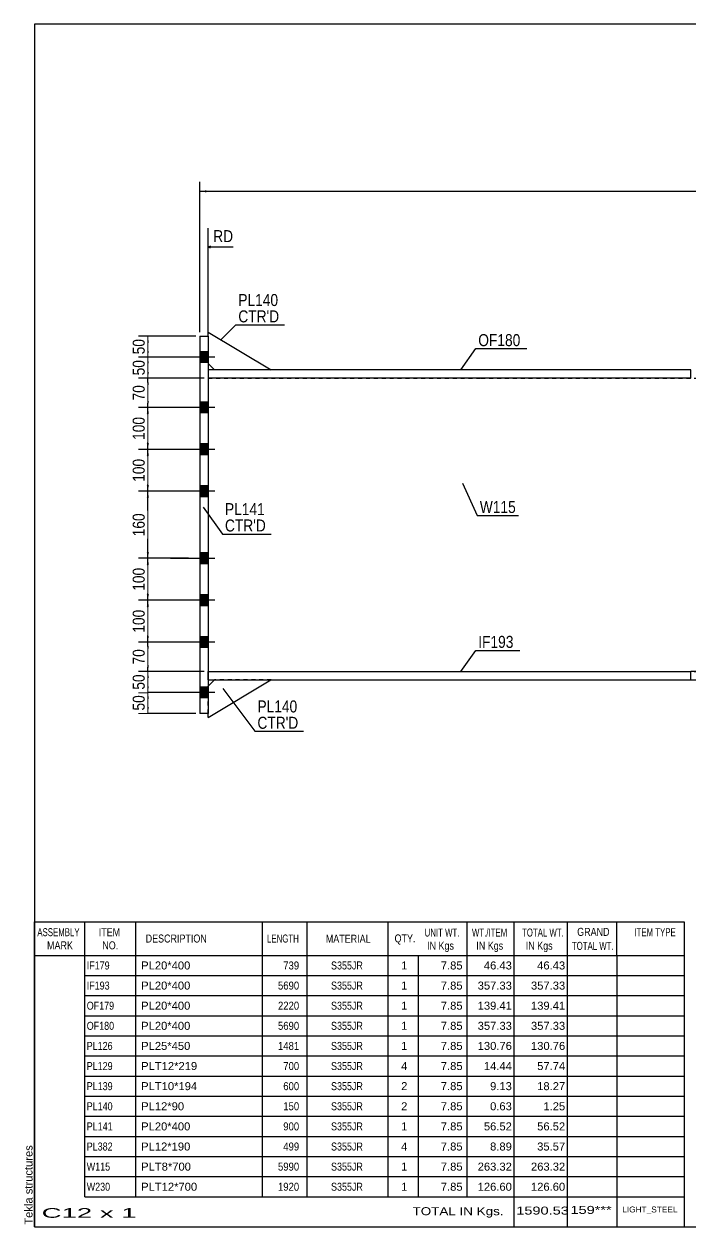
# Model space of a CAD drawing. Header units: millimetres. Extents: x -343 to 69, y -133 to 155.
# Drawn here: x -343.4 to -184.4, y -132.5 to 154.5 of the extents above; entities that cross this region are included whole.
import ezdxf

# ---------------------------------------------------------------- set-up
doc = ezdxf.new("R2010")
doc.units = ezdxf.units.MM
doc.linetypes.add('DXK_LINE_DOT1', pattern=[1.8814, 0.9407, -0.9407])
doc.styles.add('Arial', font='ARIAL.TTF', dxfattribs={"height": 0.2})
doc.styles.add('Arial Narrow', font='ARIALN.TTF', dxfattribs={"height": 0.2})

# ---------------------------------------------------------------- blocks, each defined once
blk = doc.blocks.new('Unknown-622253825-1209')
at = {"color": 5, "linetype": 'Continuous'}
for p, q in [((69.09, 154.51), (-340.91, 154.51)), ((-340.91, 154.51), (-340.91, -132.49)), ((69.09, -132.49), (69.09, 154.51)), ((-340.91, -132.49), (69.09, -132.49))]:
    blk.add_line(p, q, dxfattribs=at)
at = {"color": 174, "linetype": 'Continuous', "style": 'Arial'}
blk.add_text('Tekla structures', height=1.9102, rotation=90, dxfattribs=at).set_placement((-341.41, -131.99))
blk = doc.blocks.new('Bolt-622253825-1233 - 1230')
at = {"linetype": 'Continuous'}
for points in [[(-301.49, 76.32), (-301.49, 73.72), (-299.49, 73.72), (-299.49, 76.32)], [(-301.49, 76.32), (-301.49, 73.72), (-299.49, 73.72), (-299.49, 76.32)], [(-301.5, 64.32), (-301.5, 61.72), (-299.5, 61.72), (-299.5, 64.32)], [(-301.5, 64.32), (-301.5, 61.72), (-299.5, 61.72), (-299.5, 64.32)], [(-301.5, 54.32), (-301.5, 51.72), (-299.5, 51.72), (-299.5, 54.32)], [(-301.5, 54.32), (-301.5, 51.72), (-299.5, 51.72), (-299.5, 54.32)], [(-301.5, 44.32), (-301.5, 41.72), (-299.5, 41.72), (-299.5, 44.32)], [(-301.5, 44.32), (-301.5, 41.72), (-299.5, 41.72), (-299.5, 44.32)], [(-301.5, 28.32), (-301.5, 25.72), (-299.5, 25.72), (-299.5, 28.32)], [(-301.5, 28.32), (-301.5, 25.72), (-299.5, 25.72), (-299.5, 28.32)], [(-301.5, 18.32), (-301.5, 15.72), (-299.5, 15.72), (-299.5, 18.32)], [(-301.5, 18.32), (-301.5, 15.72), (-299.5, 15.72), (-299.5, 18.32)], [(-301.5, 8.32), (-301.5, 5.72), (-299.5, 5.72), (-299.5, 8.32)], [(-301.5, 8.32), (-301.5, 5.72), (-299.5, 5.72), (-299.5, 8.32)], [(-301.5, -3.68), (-301.5, -6.28), (-299.5, -6.28), (-299.5, -3.68)], [(-301.5, -3.68), (-301.5, -6.28), (-299.5, -6.28), (-299.5, -3.68)]]:
    blk.add_hatch(color=3, dxfattribs=at).paths.add_polyline_path(points)
at = {"color": 3, "linetype": 'Continuous'}
for p, q in [((-297.9, 75.02), (-308.49, 75.02)), ((-297.9, 75.02), (-308.49, 75.02)), ((-299.49, 76.32), (-301.49, 76.32)), ((-299.49, 76.32), (-301.49, 76.32)), ((-299.49, 73.72), (-301.49, 73.72)), ((-299.49, 73.72), (-301.49, 73.72)), ((-299.5, 64.32), (-301.5, 64.32)), ((-299.5, 64.32), (-301.5, 64.32)), ((-297.91, 63.02), (-308.5, 63.02)), ((-297.91, 63.02), (-308.5, 63.02)), ((-299.5, 61.72), (-301.5, 61.72)), ((-299.5, 61.72), (-301.5, 61.72)), ((-297.91, 53.02), (-308.5, 53.02)), ((-297.91, 53.02), (-308.5, 53.02)), ((-299.5, 54.32), (-301.5, 54.32)), ((-299.5, 54.32), (-301.5, 54.32)), ((-299.5, 51.72), (-301.5, 51.72)), ((-299.5, 51.72), (-301.5, 51.72)), ((-299.5, 44.32), (-301.5, 44.32)), ((-299.5, 44.32), (-301.5, 44.32)), ((-297.91, 43.02), (-308.5, 43.02)), ((-297.91, 43.02), (-308.5, 43.02)), ((-299.5, 41.72), (-301.5, 41.72)), ((-299.5, 41.72), (-301.5, 41.72)), ((-297.91, 27.02), (-308.5, 27.02)), ((-297.91, 27.02), (-308.5, 27.02)), ((-299.5, 28.32), (-301.5, 28.32)), ((-299.5, 28.32), (-301.5, 28.32)), ((-299.5, 25.72), (-301.5, 25.72)), ((-299.5, 25.72), (-301.5, 25.72)), ((-299.5, 18.32), (-301.5, 18.32)), ((-299.5, 18.32), (-301.5, 18.32)), ((-297.91, 17.02), (-308.5, 17.02)), ((-297.91, 17.02), (-308.5, 17.02)), ((-299.5, 15.72), (-301.5, 15.72)), ((-299.5, 15.72), (-301.5, 15.72)), ((-297.91, 7.02), (-308.5, 7.02)), ((-297.91, 7.02), (-308.5, 7.02)), ((-299.5, 8.32), (-301.5, 8.32)), ((-299.5, 8.32), (-301.5, 8.32)), ((-299.5, 5.72), (-301.5, 5.72)), ((-299.5, 5.72), (-301.5, 5.72)), ((-297.91, -4.98), (-308.5, -4.98)), ((-297.91, -4.98), (-308.5, -4.98)), ((-299.5, -3.68), (-301.5, -3.68)), ((-299.5, -3.68), (-301.5, -3.68)), ((-299.5, -6.28), (-301.5, -6.28)), ((-299.5, -6.28), (-301.5, -6.28))]:
    blk.add_line(p, q, dxfattribs=at)
blk = doc.blocks.new('Part-622253825-1252 - 1230')
at = {"color": 7, "linetype": 'DXK_LINE_DOT1'}
for p, q in [((-299.5, 70), (-299.5, 0)), ((-299.5, 70), (-234.49, 70)), ((-234.39, 70), (-154.39, 70)), ((-154.39, 70), (-154.39, 0)), ((-299.5, 0), (-234.49, 0)), ((-234.39, 0), (-154.39, 0))]:
    blk.add_line(p, q, dxfattribs=at)
blk = doc.blocks.new('Part-622253825-1305 - 1230')
at = {"color": 2, "linetype": 'Continuous'}
for p, q in [((-299.49, 80.02), (-299.49, 81.02)), ((-299.49, 81.02), (-284.49, 72.02)), ((-299.49, 73.52), (-297.99, 72.02)), ((-284.49, 72.02), (-297.99, 72.02))]:
    blk.add_line(p, q, dxfattribs=at)
at = {"color": 7, "linetype": 'DXK_LINE_DOT1'}
blk.add_line((-299.49, 80.02), (-299.49, 73.52), dxfattribs=at)
blk = doc.blocks.new('Part-622253825-1310 - 1230')
at = {"color": 2, "linetype": 'Continuous'}
for p, q in [((-299.5, -10.98), (-284.54, -2)), ((-299.5, -3.48), (-298.02, -2)), ((-299.5, -10.98), (-299.5, -9.98))]:
    blk.add_line(p, q, dxfattribs=at)
at = {"color": 7, "linetype": 'DXK_LINE_DOT1'}
for p, q in [((-298, -1.98), (-298.02, -2)), ((-284.5, -1.98), (-298, -1.98)), ((-284.54, -2), (-284.5, -1.98)), ((-299.5, -9.98), (-299.5, -3.48))]:
    blk.add_line(p, q, dxfattribs=at)
blk = doc.blocks.new('Part-622253825-1339 - 1230')
at = {"color": 2, "linetype": 'Continuous'}
for p, q in [((-301.49, 80.02), (-301.5, -9.98)), ((-301.49, 80.02), (-299.49, 80.02)), ((-299.49, 80.02), (-299.5, -9.98)), ((-299.5, -9.98), (-301.5, -9.98))]:
    blk.add_line(p, q, dxfattribs=at)
blk = doc.blocks.new('Part-622253825-1519 - 1230')
at = {"color": 2, "linetype": 'Continuous'}
for p, q in [((-110.47, 0), (-184.39, 0)), ((-184.39, -2), (-184.39, 0)), ((-184.39, -2), (-110.47, -2))]:
    blk.add_line(p, q, dxfattribs=at)
at = {"color": 7, "linetype": 'DXK_LINE_DOT1'}
blk.add_line((-110.47, -2), (-110.47, 0), dxfattribs=at)
blk = doc.blocks.new('Part-622253825-1541 - 1230')
at = {"color": 2, "linetype": 'Continuous'}
for p, q in [((-299.5, -2), (-299.5, 0)), ((-299.5, 0), (-234.49, 0)), ((-299.5, -2), (-234.49, -2)), ((-234.39, 0), (-184.39, 0)), ((-234.39, -2), (-184.39, -2)), ((-184.39, -2), (-184.39, 0))]:
    blk.add_line(p, q, dxfattribs=at)
blk = doc.blocks.new('Part-622253825-1607 - 1230')
at = {"color": 2, "linetype": 'Continuous'}
for p, q in [((-299.5, 72), (-299.5, 70)), ((-234.49, 72), (-299.5, 72)), ((-184.39, 72), (-234.39, 72)), ((-184.39, 70), (-184.39, 72)), ((-234.49, 70), (-299.5, 70)), ((-184.39, 70), (-234.39, 70))]:
    blk.add_line(p, q, dxfattribs=at)
blk = doc.blocks.new('StraightDimension-622253825-1710 - 1230')
at = {"linetype": 'Continuous'}
for points in [[(-314.16, 61.53), (-313.91, 63.03), (-313.66, 61.53)], [(-313.66, 54.53), (-313.91, 53.03), (-314.16, 54.53)]]:
    blk.add_hatch(color=7, dxfattribs=at).paths.add_polyline_path(points)
at = {"color": 7, "linetype": 'Continuous'}
for p, q in [((-304.21, 63.03), (-316.16, 63.03)), ((-313.91, 53.03), (-313.91, 63.03)), ((-304.21, 53.03), (-316.16, 53.03))]:
    blk.add_line(p, q, dxfattribs=at)
at = {"color": 0}
blk.add_wipeout([(-314.06, 61.37), (-318.26, 61.37), (-318.26, 54.68), (-314.06, 54.68)], dxfattribs=at)
at = {"color": 3, "style": 'Arial Narrow'}
blk.add_text('100', height=2.863, rotation=90.0002, dxfattribs=at).set_placement((-314.66, 55.28))
blk = doc.blocks.new('StraightDimension-622253825-1773 - 1230')
at = {"linetype": 'Continuous'}
for points in [[(-299.99, 114.35), (-301.49, 114.6), (-299.99, 114.85)], [(36.25, 114.85), (37.75, 114.6), (36.25, 114.35)]]:
    blk.add_hatch(color=7, dxfattribs=at).paths.add_polyline_path(points)
at = {"color": 7, "linetype": 'Continuous'}
for p, q in [((-301.49, 81.02), (-301.49, 116.85)), ((37.75, 73), (37.75, 116.85)), ((-301.49, 114.6), (37.75, 114.6))]:
    blk.add_line(p, q, dxfattribs=at)
at = {"color": 0}
blk.add_wipeout([(-127.61, 114.75), (-127.61, 118.95), (-136.13, 118.95), (-136.13, 114.75)], dxfattribs=at)
at = {"color": 3, "style": 'Arial Narrow'}
blk.add_text('7931', height=2.863, dxfattribs=at).set_placement((-135.53, 115.35))
blk = doc.blocks.new('StraightDimension-622253825-1755 - 1230')
at = {"linetype": 'Continuous'}
for points in [[(-314.16, 5.53), (-313.91, 7.03), (-313.66, 5.53)], [(-313.66, 1.5), (-313.91, 0), (-314.16, 1.5)]]:
    blk.add_hatch(color=7, dxfattribs=at).paths.add_polyline_path(points)
at = {"color": 7, "linetype": 'Continuous'}
for p, q in [((-304.21, 7.03), (-316.16, 7.03)), ((-313.91, 0), (-313.91, 7.03)), ((-300.5, 0), (-316.16, 0))]:
    blk.add_line(p, q, dxfattribs=at)
at = {"color": 0}
blk.add_wipeout([(-314.06, 5.94), (-318.26, 5.94), (-318.26, 1.09), (-314.06, 1.09)], dxfattribs=at)
at = {"color": 3, "style": 'Arial Narrow'}
blk.add_text('70', height=2.863, rotation=90.0002, dxfattribs=at).set_placement((-314.66, 1.69))
blk = doc.blocks.new('StraightDimension-622253825-1731 - 1230')
at = {"linetype": 'Continuous'}
for points in [[(-314.16, 25.53), (-313.91, 27.03), (-313.66, 25.53)], [(-313.66, 18.53), (-313.91, 17.03), (-314.16, 18.53)]]:
    blk.add_hatch(color=7, dxfattribs=at).paths.add_polyline_path(points)
at = {"color": 7, "linetype": 'Continuous'}
for p, q in [((-304.21, 27.03), (-316.16, 27.03)), ((-313.91, 17.03), (-313.91, 27.03)), ((-304.21, 17.03), (-316.16, 17.03))]:
    blk.add_line(p, q, dxfattribs=at)
at = {"color": 0}
blk.add_wipeout([(-314.06, 25.37), (-318.26, 25.37), (-318.26, 18.68), (-314.06, 18.68)], dxfattribs=at)
at = {"color": 3, "style": 'Arial Narrow'}
blk.add_text('100', height=2.863, rotation=90.0002, dxfattribs=at).set_placement((-314.66, 19.28))
blk = doc.blocks.new('StraightDimension-622253825-1724 - 1230')
at = {"linetype": 'Continuous'}
for points in [[(-314.16, 41.53), (-313.91, 43.03), (-313.66, 41.53)], [(-313.66, 28.53), (-313.91, 27.03), (-314.16, 28.53)]]:
    blk.add_hatch(color=7, dxfattribs=at).paths.add_polyline_path(points)
at = {"color": 7, "linetype": 'Continuous'}
for p, q in [((-304.21, 43.03), (-316.16, 43.03)), ((-313.91, 27.03), (-313.91, 43.03)), ((-304.21, 27.03), (-316.16, 27.03))]:
    blk.add_line(p, q, dxfattribs=at)
at = {"color": 0}
blk.add_wipeout([(-314.06, 38.37), (-318.26, 38.37), (-318.26, 31.68), (-314.06, 31.68)], dxfattribs=at)
at = {"color": 3, "style": 'Arial Narrow'}
blk.add_text('160', height=2.863, rotation=90.0002, dxfattribs=at).set_placement((-314.66, 32.28))
blk = doc.blocks.new('StraightDimension-622253825-1678 - 1230')
at = {"linetype": 'Continuous'}
for points in [[(-314.16, 78.52), (-313.91, 80.02), (-313.66, 78.52)], [(-313.66, 76.52), (-313.91, 75.02), (-314.16, 76.52)]]:
    blk.add_hatch(color=7, dxfattribs=at).paths.add_polyline_path(points)
at = {"color": 7, "linetype": 'Continuous'}
for p, q in [((-302.49, 80.02), (-316.16, 80.02)), ((-313.91, 75.02), (-313.91, 80.02)), ((-304.21, 75.02), (-316.16, 75.02))]:
    blk.add_line(p, q, dxfattribs=at)
at = {"color": 0}
blk.add_wipeout([(-314.06, 79.95), (-318.26, 79.95), (-318.26, 75.1), (-314.06, 75.1)], dxfattribs=at)
at = {"color": 3, "style": 'Arial Narrow'}
blk.add_text('50', height=2.863, rotation=90.0002, dxfattribs=at).set_placement((-314.66, 75.7))
blk = doc.blocks.new('StraightDimension-622253825-1690 - 1230')
at = {"linetype": 'Continuous'}
for points in [[(-314.16, 73.52), (-313.91, 75.02), (-313.66, 73.52)], [(-313.66, 71.5), (-313.91, 70), (-314.16, 71.5)]]:
    blk.add_hatch(color=7, dxfattribs=at).paths.add_polyline_path(points)
at = {"color": 7, "linetype": 'Continuous'}
for p, q in [((-304.21, 75.02), (-316.16, 75.02)), ((-313.91, 70), (-313.91, 75.02)), ((-300.5, 70), (-316.16, 70))]:
    blk.add_line(p, q, dxfattribs=at)
at = {"color": 0}
blk.add_wipeout([(-314.06, 74.94), (-318.26, 74.94), (-318.26, 70.08), (-314.06, 70.08)], dxfattribs=at)
at = {"color": 3, "style": 'Arial Narrow'}
blk.add_text('50', height=2.863, rotation=90.0002, dxfattribs=at).set_placement((-314.66, 70.68))
blk = doc.blocks.new('StraightDimension-622253825-1699 - 1230')
at = {"linetype": 'Continuous'}
for points in [[(-314.16, 68.5), (-313.91, 70), (-313.66, 68.5)], [(-313.66, 64.53), (-313.91, 63.03), (-314.16, 64.53)]]:
    blk.add_hatch(color=7, dxfattribs=at).paths.add_polyline_path(points)
at = {"color": 7, "linetype": 'Continuous'}
for p, q in [((-300.5, 70), (-316.16, 70)), ((-313.91, 63.03), (-313.91, 70)), ((-304.21, 63.03), (-316.16, 63.03))]:
    blk.add_line(p, q, dxfattribs=at)
at = {"color": 0}
blk.add_wipeout([(-314.06, 68.94), (-318.26, 68.94), (-318.26, 64.09), (-314.06, 64.09)], dxfattribs=at)
at = {"color": 3, "style": 'Arial Narrow'}
blk.add_text('70', height=2.863, rotation=90.0002, dxfattribs=at).set_placement((-314.66, 64.69))
blk = doc.blocks.new('StraightDimension-622253825-1717 - 1230')
at = {"linetype": 'Continuous'}
for points in [[(-314.16, 51.53), (-313.91, 53.03), (-313.66, 51.53)], [(-313.66, 44.53), (-313.91, 43.03), (-314.16, 44.53)]]:
    blk.add_hatch(color=7, dxfattribs=at).paths.add_polyline_path(points)
at = {"color": 7, "linetype": 'Continuous'}
for p, q in [((-304.21, 53.03), (-316.16, 53.03)), ((-313.91, 43.03), (-313.91, 53.03)), ((-304.21, 43.03), (-316.16, 43.03))]:
    blk.add_line(p, q, dxfattribs=at)
at = {"color": 0}
blk.add_wipeout([(-314.06, 51.37), (-318.26, 51.37), (-318.26, 44.68), (-314.06, 44.68)], dxfattribs=at)
at = {"color": 3, "style": 'Arial Narrow'}
blk.add_text('100', height=2.863, rotation=90.0002, dxfattribs=at).set_placement((-314.66, 45.28))
blk = doc.blocks.new('StraightDimension-622253825-1738 - 1230')
at = {"linetype": 'Continuous'}
for points in [[(-314.16, -6.48), (-313.91, -4.98), (-313.66, -6.48)], [(-313.66, -8.48), (-313.91, -9.98), (-314.16, -8.48)]]:
    blk.add_hatch(color=7, dxfattribs=at).paths.add_polyline_path(points)
at = {"color": 7, "linetype": 'Continuous'}
for p, q in [((-304.22, -4.98), (-316.16, -4.98)), ((-313.91, -9.98), (-313.91, -4.98)), ((-302.5, -9.98), (-316.16, -9.98))]:
    blk.add_line(p, q, dxfattribs=at)
at = {"color": 0}
blk.add_wipeout([(-314.06, -5.05), (-318.26, -5.05), (-318.26, -9.9), (-314.06, -9.9)], dxfattribs=at)
at = {"color": 3, "style": 'Arial Narrow'}
blk.add_text('50', height=2.863, rotation=90.0002, dxfattribs=at).set_placement((-314.66, -9.3))
blk = doc.blocks.new('StraightDimension-622253825-1748 - 1230')
at = {"linetype": 'Continuous'}
for points in [[(-314.16, 15.53), (-313.91, 17.03), (-313.66, 15.53)], [(-313.66, 8.53), (-313.91, 7.03), (-314.16, 8.53)]]:
    blk.add_hatch(color=7, dxfattribs=at).paths.add_polyline_path(points)
at = {"color": 7, "linetype": 'Continuous'}
for p, q in [((-304.21, 17.03), (-316.16, 17.03)), ((-313.91, 7.03), (-313.91, 17.03)), ((-304.21, 7.03), (-316.16, 7.03))]:
    blk.add_line(p, q, dxfattribs=at)
at = {"color": 0}
blk.add_wipeout([(-314.06, 15.37), (-318.26, 15.37), (-318.26, 8.68), (-314.06, 8.68)], dxfattribs=at)
at = {"color": 3, "style": 'Arial Narrow'}
blk.add_text('100', height=2.863, rotation=90.0002, dxfattribs=at).set_placement((-314.66, 9.28))
blk = doc.blocks.new('StraightDimension-622253825-1764 - 1230')
at = {"linetype": 'Continuous'}
for points in [[(-314.16, -1.5), (-313.91, 0), (-313.66, -1.5)], [(-313.66, -3.48), (-313.91, -4.98), (-314.16, -3.48)]]:
    blk.add_hatch(color=7, dxfattribs=at).paths.add_polyline_path(points)
at = {"color": 7, "linetype": 'Continuous'}
for p, q in [((-300.5, 0), (-316.16, 0)), ((-313.91, -4.98), (-313.91, 0)), ((-304.22, -4.98), (-316.16, -4.98))]:
    blk.add_line(p, q, dxfattribs=at)
at = {"color": 0}
blk.add_wipeout([(-314.06, -0.06), (-318.26, -0.06), (-318.26, -4.92), (-314.06, -4.92)], dxfattribs=at)
at = {"color": 3, "style": 'Arial Narrow'}
blk.add_text('50', height=2.863, rotation=90.0002, dxfattribs=at).set_placement((-314.66, -4.32))
blk = doc.blocks.new('StraightDimension-622253825-4590 - 1230')
at = {"linetype": 'Continuous'}
blk.add_hatch(color=7, dxfattribs=at).paths.add_polyline_path([(-111.97, 100.77), (-110.47, 100.52), (-111.97, 100.27)])
at = {"color": 7, "linetype": 'Continuous'}
for p, q in [((-110.47, 1), (-110.47, 105.02)), ((-120.53, 100.52), (-110.47, 100.52))]:
    blk.add_line(p, q, dxfattribs=at)
at = {"color": 0, "linetype": 'Continuous'}
blk.add_wipeout([(-292.96, 101.87), (-292.96, 106.07), (-298.91, 106.07), (-298.91, 101.87)], dxfattribs=at)
at = {"color": 7, "linetype": 'Continuous'}
for p, q in [((-299.49, 81.02), (-299.49, 105.77)), ((-298.99, 101.52), (-299.49, 101.27)), ((-298.99, 101.02), (-299.49, 101.27)), ((-293.56, 101.27), (-299.49, 101.27))]:
    blk.add_line(p, q, dxfattribs=at)
at = {"color": 3, "linetype": 'Continuous', "style": 'Arial Narrow'}
blk.add_text('RD', height=2.863, dxfattribs=at).set_placement((-298.31, 102.47))
at = {"color": 0}
blk.add_wipeout([(-111.24, 101.42), (-111.24, 105.62), (-119.76, 105.62), (-119.76, 101.42)], dxfattribs=at)
at = {"color": 3, "style": 'Arial Narrow'}
blk.add_text('6429', height=2.863, dxfattribs=at).set_placement((-119.16, 102.02))
blk = doc.blocks.new('CBS_BOM-622253825-7257')
at = {"color": 7, "linetype": 'Continuous'}
for p, q in [((-340.94, -67.72), (-340.94, -59.72)), ((-340.94, -59.72), (-186.02, -59.72)), ((-328.94, -67.72), (-328.94, -59.72)), ((-316.75, -67.72), (-316.75, -59.72)), ((-286.59, -67.72), (-286.59, -59.72)), ((-275.91, -67.72), (-275.91, -59.72)), ((-256.59, -67.72), (-256.59, -59.72)), ((-237.79, -67.72), (-237.79, -59.72)), ((-226.58, -67.72), (-226.58, -59.72)), ((-213.79, -67.72), (-213.79, -59.72)), ((-202.04, -67.72), (-202.04, -59.72)), ((-186.02, -59.73), (-186.02, -67.71)), ((-340.94, -67.72), (-186.02, -67.72)), ((-340.94, -72.52), (-340.94, -67.72)), ((-328.94, -72.52), (-328.94, -67.72)), ((-316.75, -72.52), (-316.75, -67.72)), ((-286.59, -72.52), (-286.59, -67.72)), ((-275.91, -72.52), (-275.91, -67.72)), ((-256.59, -72.52), (-256.59, -67.72)), ((-249.33, -72.52), (-249.33, -67.72)), ((-237.79, -72.52), (-237.79, -67.72)), ((-226.58, -72.52), (-226.58, -67.72)), ((-213.79, -72.52), (-213.79, -67.72)), ((-202.02, -72.52), (-202.02, -67.72)), ((-186.02, -67.72), (-186.02, -72.52)), ((-340.94, -77.32), (-340.94, -72.52)), ((-328.94, -72.52), (-186.02, -72.52)), ((-328.94, -77.32), (-328.94, -72.52)), ((-316.75, -77.32), (-316.75, -72.52)), ((-286.59, -77.32), (-286.59, -72.52)), ((-275.91, -77.32), (-275.91, -72.52)), ((-256.59, -77.32), (-256.59, -72.52)), ((-249.33, -77.32), (-249.33, -72.52)), ((-237.79, -77.32), (-237.79, -72.52)), ((-226.58, -77.32), (-226.58, -72.52)), ((-213.79, -77.32), (-213.79, -72.52)), ((-202.02, -77.32), (-202.02, -72.52)), ((-186.02, -72.52), (-186.02, -77.32)), ((-340.94, -82.12), (-340.94, -77.32)), ((-328.94, -77.32), (-186.02, -77.32)), ((-328.94, -82.12), (-328.94, -77.32)), ((-316.75, -82.12), (-316.75, -77.32)), ((-286.59, -82.12), (-286.59, -77.32)), ((-275.91, -82.12), (-275.91, -77.32)), ((-256.59, -82.12), (-256.59, -77.32)), ((-249.33, -82.12), (-249.33, -77.32)), ((-237.79, -82.12), (-237.79, -77.32)), ((-226.58, -82.12), (-226.58, -77.32)), ((-213.79, -82.12), (-213.79, -77.32)), ((-202.02, -82.12), (-202.02, -77.32)), ((-186.02, -77.32), (-186.02, -82.12)), ((-340.94, -86.92), (-340.94, -82.12)), ((-328.94, -82.12), (-186.02, -82.12)), ((-328.94, -86.92), (-328.94, -82.12)), ((-316.75, -86.92), (-316.75, -82.12)), ((-286.59, -86.92), (-286.59, -82.12)), ((-275.91, -86.92), (-275.91, -82.12)), ((-256.59, -86.92), (-256.59, -82.12)), ((-249.33, -86.92), (-249.33, -82.12)), ((-237.79, -86.92), (-237.79, -82.12)), ((-226.58, -86.92), (-226.58, -82.12)), ((-213.79, -86.92), (-213.79, -82.12)), ((-202.02, -86.92), (-202.02, -82.12)), ((-186.02, -82.12), (-186.02, -86.92)), ((-340.94, -91.72), (-340.94, -86.92)), ((-328.94, -86.92), (-186.02, -86.92)), ((-328.94, -91.72), (-328.94, -86.92)), ((-316.75, -91.72), (-316.75, -86.92)), ((-286.59, -91.72), (-286.59, -86.92)), ((-275.91, -91.72), (-275.91, -86.92)), ((-256.59, -91.72), (-256.59, -86.92)), ((-249.33, -91.72), (-249.33, -86.92)), ((-237.79, -91.72), (-237.79, -86.92)), ((-226.58, -91.72), (-226.58, -86.92)), ((-213.79, -91.72), (-213.79, -86.92)), ((-202.02, -91.72), (-202.02, -86.92)), ((-186.02, -86.92), (-186.02, -91.72)), ((-340.94, -96.52), (-340.94, -91.72)), ((-328.94, -91.72), (-186.02, -91.72)), ((-328.94, -96.52), (-328.94, -91.72)), ((-316.75, -96.52), (-316.75, -91.72)), ((-286.59, -96.52), (-286.59, -91.72)), ((-275.91, -96.52), (-275.91, -91.72)), ((-256.59, -96.52), (-256.59, -91.72)), ((-249.33, -96.52), (-249.33, -91.72)), ((-237.79, -96.52), (-237.79, -91.72)), ((-226.58, -96.52), (-226.58, -91.72)), ((-213.79, -96.52), (-213.79, -91.72)), ((-202.02, -96.52), (-202.02, -91.72)), ((-186.02, -91.72), (-186.02, -96.52)), ((-340.94, -101.32), (-340.94, -96.52)), ((-328.94, -96.52), (-186.02, -96.52)), ((-328.94, -101.32), (-328.94, -96.52)), ((-316.75, -101.32), (-316.75, -96.52)), ((-286.59, -101.32), (-286.59, -96.52)), ((-275.91, -101.32), (-275.91, -96.52)), ((-256.59, -101.32), (-256.59, -96.52)), ((-249.33, -101.32), (-249.33, -96.52)), ((-237.79, -101.32), (-237.79, -96.52)), ((-226.58, -101.32), (-226.58, -96.52)), ((-213.79, -101.32), (-213.79, -96.52)), ((-202.02, -101.32), (-202.02, -96.52)), ((-186.02, -96.52), (-186.02, -101.32)), ((-340.94, -106.12), (-340.94, -101.32)), ((-328.94, -101.32), (-186.02, -101.32)), ((-328.94, -106.12), (-328.94, -101.32)), ((-316.75, -106.12), (-316.75, -101.32)), ((-286.59, -106.12), (-286.59, -101.32)), ((-275.91, -106.12), (-275.91, -101.32)), ((-256.59, -106.12), (-256.59, -101.32)), ((-249.33, -106.12), (-249.33, -101.32)), ((-237.79, -106.12), (-237.79, -101.32)), ((-226.58, -106.12), (-226.58, -101.32)), ((-213.79, -106.12), (-213.79, -101.32)), ((-202.02, -106.12), (-202.02, -101.32)), ((-186.02, -101.32), (-186.02, -106.12)), ((-340.94, -110.92), (-340.94, -106.12)), ((-328.94, -106.12), (-186.02, -106.12)), ((-328.94, -110.92), (-328.94, -106.12)), ((-316.75, -110.92), (-316.75, -106.12)), ((-286.59, -110.92), (-286.59, -106.12)), ((-275.91, -110.92), (-275.91, -106.12)), ((-256.59, -110.92), (-256.59, -106.12)), ((-249.33, -110.92), (-249.33, -106.12)), ((-237.79, -110.92), (-237.79, -106.12)), ((-226.58, -110.92), (-226.58, -106.12)), ((-213.79, -110.92), (-213.79, -106.12)), ((-202.02, -110.92), (-202.02, -106.12)), ((-186.02, -106.12), (-186.02, -110.92)), ((-340.94, -115.72), (-340.94, -110.92)), ((-328.94, -110.92), (-186.02, -110.92)), ((-328.94, -115.72), (-328.94, -110.92)), ((-316.75, -115.72), (-316.75, -110.92)), ((-286.59, -115.72), (-286.59, -110.92)), ((-275.91, -115.72), (-275.91, -110.92)), ((-256.59, -115.72), (-256.59, -110.92)), ((-249.33, -115.72), (-249.33, -110.92)), ((-237.79, -115.72), (-237.79, -110.92)), ((-226.58, -115.72), (-226.58, -110.92)), ((-213.79, -115.72), (-213.79, -110.92)), ((-202.02, -115.72), (-202.02, -110.92)), ((-186.02, -110.92), (-186.02, -115.72)), ((-340.94, -120.52), (-340.94, -115.72)), ((-328.94, -115.72), (-186.02, -115.72)), ((-328.94, -120.52), (-328.94, -115.72)), ((-316.75, -120.52), (-316.75, -115.72)), ((-286.59, -120.52), (-286.59, -115.72)), ((-275.91, -120.52), (-275.91, -115.72)), ((-256.59, -120.52), (-256.59, -115.72)), ((-249.33, -120.52), (-249.33, -115.72)), ((-237.79, -120.52), (-237.79, -115.72)), ((-226.58, -120.52), (-226.58, -115.72)), ((-213.79, -120.52), (-213.79, -115.72)), ((-202.02, -120.52), (-202.02, -115.72)), ((-186.02, -115.72), (-186.02, -120.52)), ((-340.94, -125.32), (-340.94, -120.52)), ((-328.94, -120.52), (-186.02, -120.52)), ((-328.94, -125.32), (-328.94, -120.52)), ((-316.75, -125.32), (-316.75, -120.52)), ((-286.59, -125.32), (-286.59, -120.52)), ((-275.91, -125.32), (-275.91, -120.52)), ((-256.59, -125.32), (-256.59, -120.52)), ((-249.33, -125.32), (-249.33, -120.52)), ((-237.79, -125.32), (-237.79, -120.52)), ((-226.58, -125.32), (-226.58, -120.52)), ((-213.79, -125.32), (-213.79, -120.52)), ((-202.02, -125.32), (-202.02, -120.52)), ((-186.02, -120.52), (-186.02, -125.32)), ((-340.94, -132.52), (-340.94, -125.34)), ((-328.94, -125.32), (-186.02, -125.32)), ((-226.58, -132.52), (-226.58, -125.34)), ((-213.79, -132.52), (-213.79, -125.34)), ((-201.99, -132.52), (-201.99, -125.34)), ((-186.02, -125.32), (-186.02, -132.52)), ((-340.94, -132.52), (-186.02, -132.52))]:
    blk.add_line(p, q, dxfattribs=at)
at = {"color": 3, "linetype": 'Continuous', "style": 'Arial'}
for s, height, width, p in [('ASSEMBLY', 1.91, 0.7, (-340.26, -63.14)), ('ITEM', 1.91, 0.8, (-325.61, -63.14)), ('DESCRIPTION', 1.9102, 0.8, (-314.43, -64.65)), ('LENGTH', 1.91, 0.7, (-285.48, -64.65)), ('MATERIAL', 1.91, 0.8, (-271.46, -64.7)), ('QTY.', 1.91, 0.8, (-255.07, -64.62)), ('UNIT WT.', 1.91, 0.7, (-247.9, -63.22)), ('WT./ITEM', 1.91, 0.7, (-236.61, -63.22)), ('TOTAL WT.', 1.91, 0.7, (-224.67, -63.22)), ('GRAND', 1.91, 0.8, (-211.52, -63.06)), ('ITEM TYPE', 1.91, 0.7, (-197.88, -63.14)), ('MARK', 1.91, 0.8, (-337.94, -66.28)), ('NO.', 1.91, 0.8, (-324.76, -66.28)), ('IN Kgs', 1.91, 0.8, (-247.32, -66.36)), ('IN Kgs', 1.91, 0.8, (-235.57, -66.36)), ('IN Kgs', 1.91, 0.8, (-223.78, -66.36)), ('TOTAL WT.', 1.91, 0.7, (-212.78, -66.4))]:
    blk.add_text(s, height=height, dxfattribs=dict(at, width=width)).set_placement(p)
at = {"color": 7, "linetype": 'Continuous', "style": 'Arial'}
for s, width, p in [('IF179', 0.8, (-328.48, -71.08)), ('739', 0.85, (-281.61, -71.08)), ('S355JR', 0.8, (-270.22, -71.08)), ('IF193', 0.8, (-328.48, -75.88)), ('5690', 0.85, (-282.87, -75.88)), ('S355JR', 0.8, (-270.22, -75.88)), ('OF179', 0.8, (-328.48, -80.68)), ('2220', 0.85, (-282.87, -80.68)), ('S355JR', 0.8, (-270.22, -80.68)), ('OF180', 0.8, (-328.48, -85.48)), ('5690', 0.85, (-282.87, -85.48)), ('S355JR', 0.8, (-270.22, -85.48)), ('PL126', 0.8, (-328.48, -90.28)), ('1481', 0.85, (-282.87, -90.28)), ('S355JR', 0.8, (-270.22, -90.28)), ('PL129', 0.8, (-328.48, -95.08)), ('700', 0.85, (-281.61, -95.08)), ('S355JR', 0.8, (-270.22, -95.08)), ('PL139', 0.8, (-328.48, -99.88)), ('600', 0.85, (-281.61, -99.88)), ('S355JR', 0.8, (-270.22, -99.88)), ('PL140', 0.8, (-328.48, -104.68)), ('150', 0.85, (-281.61, -104.68)), ('S355JR', 0.8, (-270.22, -104.68)), ('PL141', 0.8, (-328.48, -109.48)), ('900', 0.85, (-281.61, -109.48)), ('S355JR', 0.8, (-270.22, -109.48)), ('PL382', 0.8, (-328.48, -114.28)), ('499', 0.85, (-281.61, -114.28)), ('S355JR', 0.8, (-270.22, -114.28)), ('W115', 0.8, (-328.48, -119.08)), ('5990', 0.85, (-282.87, -119.08)), ('S355JR', 0.8, (-270.22, -119.08)), ('W230', 0.8, (-328.48, -123.88)), ('1920', 0.85, (-282.87, -123.88)), ('S355JR', 0.8, (-270.22, -123.88))]:
    blk.add_text(s, height=1.91, dxfattribs=dict(at, width=width)).set_placement(p)
for s, p in [('PL20*400', (-315.5, -71.08)), ('1', (-253.5, -71.08)), ('7.85', (-244.04, -71.08)), ('46.43', (-233.77, -71.08)), ('46.43', (-221.06, -71.08)), ('PL20*400', (-315.5, -75.88)), ('1', (-253.5, -75.88)), ('7.85', (-244.04, -75.88)), ('357.33', (-235.25, -75.88)), ('357.33', (-222.54, -75.88)), ('PL20*400', (-315.5, -80.68)), ('1', (-253.5, -80.68)), ('7.85', (-244.04, -80.68)), ('139.41', (-235.25, -80.68)), ('139.41', (-222.54, -80.68)), ('PL20*400', (-315.5, -85.48)), ('1', (-253.5, -85.48)), ('7.85', (-244.04, -85.48)), ('357.33', (-235.25, -85.48)), ('357.33', (-222.54, -85.48)), ('PL25*450', (-315.5, -90.28)), ('1', (-253.5, -90.28)), ('7.85', (-244.04, -90.28)), ('130.76', (-235.25, -90.28)), ('130.76', (-222.54, -90.28)), ('PLT12*219', (-315.5, -95.08)), ('4', (-253.5, -95.08)), ('7.85', (-244.04, -95.08)), ('14.44', (-233.77, -95.08)), ('57.74', (-221.06, -95.08)), ('PLT10*194', (-315.5, -99.88)), ('2', (-253.5, -99.88)), ('7.85', (-244.04, -99.88)), ('9.13', (-232.29, -99.88)), ('18.27', (-221.06, -99.88)), ('PL12*90', (-315.5, -104.68)), ('2', (-253.5, -104.68)), ('7.85', (-244.04, -104.68)), ('0.63', (-232.29, -104.68)), ('1.25', (-219.58, -104.68)), ('PL20*400', (-315.5, -109.48)), ('1', (-253.5, -109.48)), ('7.85', (-244.04, -109.48)), ('56.52', (-233.77, -109.48)), ('56.52', (-221.06, -109.48)), ('PL12*190', (-315.5, -114.28)), ('4', (-253.5, -114.28)), ('7.85', (-244.04, -114.28)), ('8.89', (-232.29, -114.28)), ('35.57', (-221.06, -114.28)), ('PLT8*700', (-315.5, -119.08)), ('1', (-253.5, -119.08)), ('7.85', (-244.04, -119.08)), ('263.32', (-235.25, -119.08)), ('263.32', (-222.54, -119.08)), ('PLT12*700', (-315.5, -123.88)), ('1', (-253.5, -123.88)), ('7.85', (-244.04, -123.88)), ('126.60', (-235.25, -123.88)), ('126.60', (-222.54, -123.88))]:
    blk.add_text(s, height=1.91, dxfattribs=at).set_placement(p)
at = {"color": 6, "linetype": 'Continuous', "style": 'Arial'}
for s, height, width, p in [('C12 x 1', 2.292, 2.05, (-339.22, -130.33)), ('TOTAL IN Kgs.', 1.9102, 1.2, (-250.78, -129.72)), ('1590.53', 1.91, 1.3, (-226.05, -129.57)), ('159***', 1.91, 1.3, (-213.12, -129.41))]:
    blk.add_text(s, height=height, dxfattribs=dict(at, width=width)).set_placement(p)
blk.add_text('LIGHT_STEEL', height=1.4135, dxfattribs=at).set_placement((-200.77, -129.06))
blk = doc.blocks.new('Mark-622253825-1247 - 1230')
at = {"color": 0}
blk.add_wipeout([(-226.15, 37.85), (-226.15, 40.85), (-234.74, 40.85), (-234.74, 37.85)], dxfattribs=at)
blk.add_wipeout([(-226.15, 37.85), (-226.15, 40.85), (-234.74, 40.85), (-234.74, 37.85)], dxfattribs=at)
at = {"color": 7, "linetype": 'Continuous'}
for p, q in [((-238.87, 44.99), (-235.34, 37.25)), ((-235.34, 37.25), (-225.55, 37.25))]:
    blk.add_line(p, q, dxfattribs=at)
at = {"color": 3, "style": 'Arial Narrow'}
blk.add_text('W115', height=2.863, dxfattribs=at).set_placement((-234.74, 37.85))
blk = doc.blocks.new('Mark-622253825-1537 - 1230')
at = {"color": 0}
blk.add_wipeout([(-226.71, 5.66), (-226.71, 8.66), (-235.11, 8.66), (-235.11, 5.66)], dxfattribs=at)
blk.add_wipeout([(-226.71, 5.66), (-226.71, 8.66), (-235.11, 8.66), (-235.11, 5.66)], dxfattribs=at)
at = {"color": 7, "linetype": 'Continuous'}
for p, q in [((-239.25, 0), (-235.71, 5.06)), ((-235.71, 5.06), (-225.21, 5.06))]:
    blk.add_line(p, q, dxfattribs=at)
at = {"color": 3, "style": 'Arial Narrow'}
blk.add_text('IF193', height=2.863, dxfattribs=at).set_placement((-235.11, 5.66))
blk = doc.blocks.new('Mark-622253825-1306 - 1230')
at = {"color": 0}
blk.add_wipeout([(-278.27, -9.75), (-278.27, -6.75), (-287.77, -6.75), (-287.77, -9.75)], dxfattribs=at)
blk.add_wipeout([(-278.27, -9.75), (-278.27, -6.75), (-287.77, -6.75), (-287.77, -9.75)], dxfattribs=at)
blk.add_wipeout([(-278.02, -13.65), (-278.02, -10.65), (-287.77, -10.65), (-287.77, -13.65)], dxfattribs=at)
blk.add_wipeout([(-278.02, -13.65), (-278.02, -10.65), (-287.77, -10.65), (-287.77, -13.65)], dxfattribs=at)
at = {"color": 7, "linetype": 'Continuous'}
for p, q in [((-296.03, -4.07), (-288.37, -14.25)), ((-288.37, -14.25), (-276.77, -14.25))]:
    blk.add_line(p, q, dxfattribs=at)
at = {"color": 3, "style": 'Arial Narrow'}
blk.add_text('PL140', height=2.863, dxfattribs=at).set_placement((-287.77, -9.75))
at = {"color": 1, "style": 'Arial Narrow'}
blk.add_text("CTR'D", height=2.863, dxfattribs=at).set_placement((-287.77, -13.65))
blk = doc.blocks.new('Mark-622253825-1301 - 1230')
at = {"color": 0}
blk.add_wipeout([(-282.83, 87.23), (-282.83, 90.23), (-292.33, 90.23), (-292.33, 87.23)], dxfattribs=at)
blk.add_wipeout([(-282.83, 87.23), (-282.83, 90.23), (-292.33, 90.23), (-292.33, 87.23)], dxfattribs=at)
blk.add_wipeout([(-282.57, 83.33), (-282.57, 86.33), (-292.33, 86.33), (-292.33, 83.33)], dxfattribs=at)
blk.add_wipeout([(-282.57, 83.33), (-282.57, 86.33), (-292.33, 86.33), (-292.33, 83.33)], dxfattribs=at)
at = {"color": 7, "linetype": 'Continuous'}
for p, q in [((-296.47, 79.2), (-292.93, 82.73)), ((-292.93, 82.73), (-281.33, 82.73))]:
    blk.add_line(p, q, dxfattribs=at)
at = {"color": 3, "style": 'Arial Narrow'}
blk.add_text('PL140', height=2.863, dxfattribs=at).set_placement((-292.33, 87.23))
at = {"color": 1, "style": 'Arial Narrow'}
blk.add_text("CTR'D", height=2.863, dxfattribs=at).set_placement((-292.33, 83.33))
blk = doc.blocks.new('Mark-622253825-1335 - 1230')
at = {"color": 0}
blk.add_wipeout([(-286.01, 37.33), (-286.01, 40.33), (-295.51, 40.33), (-295.51, 37.33)], dxfattribs=at)
blk.add_wipeout([(-286.01, 37.33), (-286.01, 40.33), (-295.51, 40.33), (-295.51, 37.33)], dxfattribs=at)
blk.add_wipeout([(-285.76, 33.43), (-285.76, 36.43), (-295.51, 36.43), (-295.51, 33.43)], dxfattribs=at)
blk.add_wipeout([(-285.76, 33.43), (-285.76, 36.43), (-295.51, 36.43), (-295.51, 33.43)], dxfattribs=at)
at = {"color": 7, "linetype": 'Continuous'}
for p, q in [((-300.68, 39.22), (-296.11, 32.83)), ((-296.11, 32.83), (-284.51, 32.83))]:
    blk.add_line(p, q, dxfattribs=at)
at = {"color": 3, "style": 'Arial Narrow'}
blk.add_text('PL141', height=2.863, dxfattribs=at).set_placement((-295.51, 37.33))
at = {"color": 1, "style": 'Arial Narrow'}
blk.add_text("CTR'D", height=2.863, dxfattribs=at).set_placement((-295.51, 33.43))
blk = doc.blocks.new('Mark-622253825-1603 - 1230')
at = {"color": 0}
blk.add_wipeout([(-225.06, 77.66), (-225.06, 80.66), (-235.11, 80.66), (-235.11, 77.66)], dxfattribs=at)
blk.add_wipeout([(-225.06, 77.66), (-225.06, 80.66), (-235.11, 80.66), (-235.11, 77.66)], dxfattribs=at)
at = {"color": 7, "linetype": 'Continuous'}
for p, q in [((-239.25, 72), (-235.71, 77.06)), ((-235.71, 77.06), (-223.56, 77.06))]:
    blk.add_line(p, q, dxfattribs=at)
at = {"color": 3, "style": 'Arial Narrow'}
blk.add_text('OF180', height=2.863, dxfattribs=at).set_placement((-235.11, 77.66))

msp = doc.modelspace()

# ---------------------------------------------------------------- block references
for name in ['Unknown-622253825-1209', 'Part-622253825-1305 - 1230', 'Part-622253825-1339 - 1230', 'Bolt-622253825-1233 - 1230', 'Part-622253825-1607 - 1230', 'Part-622253825-1252 - 1230', 'Part-622253825-1541 - 1230', 'Part-622253825-1310 - 1230', 'Part-622253825-1519 - 1230', 'CBS_BOM-622253825-7257']:
    msp.add_blockref(name, (0, 0))

# ---------------------------------------------------------------- next in the draw order: block references
for name in ['StraightDimension-622253825-1773 - 1230', 'StraightDimension-622253825-1710 - 1230', 'StraightDimension-622253825-1731 - 1230', 'StraightDimension-622253825-1755 - 1230', 'StraightDimension-622253825-1738 - 1230', 'Mark-622253825-1306 - 1230']:
    msp.add_blockref(name, (0, 0))

# ---------------------------------------------------------------- next in the draw order: block references
for name in ['StraightDimension-622253825-1678 - 1230', 'StraightDimension-622253825-1724 - 1230', 'StraightDimension-622253825-1748 - 1230', 'StraightDimension-622253825-1764 - 1230']:
    msp.add_blockref(name, (0, 0))

# ---------------------------------------------------------------- next in the draw order: block references
for name in ['StraightDimension-622253825-1690 - 1230', 'StraightDimension-622253825-1717 - 1230']:
    msp.add_blockref(name, (0, 0))

# ---------------------------------------------------------------- next in the draw order: block references
msp.add_blockref('StraightDimension-622253825-1699 - 1230', (0, 0))

# ---------------------------------------------------------------- next in the draw order: block references
msp.add_blockref('StraightDimension-622253825-4590 - 1230', (0, 0))

# ---------------------------------------------------------------- next in the draw order: block references
for name in ['Mark-622253825-1301 - 1230', 'Mark-622253825-1603 - 1230', 'Mark-622253825-1247 - 1230', 'Mark-622253825-1335 - 1230', 'Mark-622253825-1537 - 1230']:
    msp.add_blockref(name, (0, 0))

doc.saveas('drawing.dxf')
